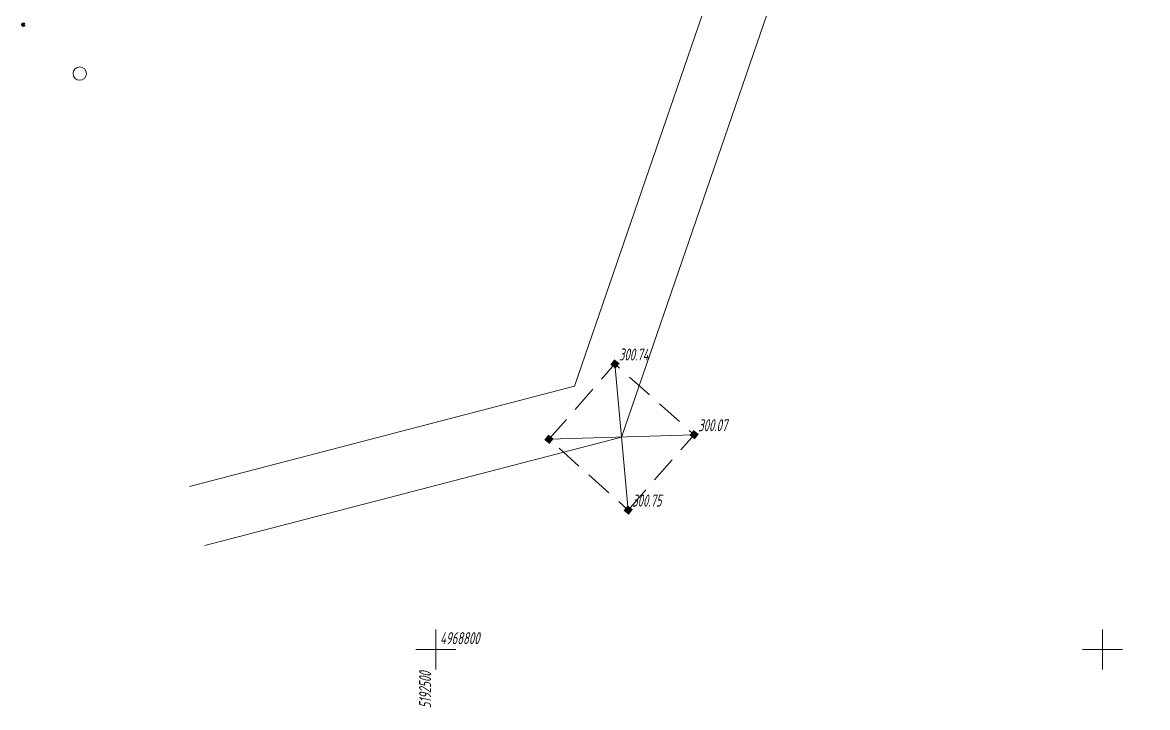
# Model space of a CAD drawing. Header units: metres. Extents: x 1687 to 3282, y 1191 to 1671.
# Drawn here: x 2057.6 to 2141.9, y 1191.1 to 1242.4 of the extents above; entities that cross this region are included whole.
import ezdxf

# ---------------------------------------------------------------- set-up
doc = ezdxf.new("R2010")
doc.units = ezdxf.units.M
doc.linetypes.add('23', pattern=[3, 2, -1])
doc.linetypes.add('DASHEDX2', pattern=[1.5, 1, -0.5])
for name, color, linetype, lineweight, transparency in [('31252100', 7, 'Continuous', 18, 0.65), ('GEO_POINTS', 7, 'Continuous', 18, 0.65), ('Grid', 7, 'Continuous', 18, 0.65), ('Otm', 7, 'Continuous', 18, 0.65), ('Sit', 7, 'Continuous', 18, 0.65), ('Рамка и сетка', 7, 'Continuous', 18, 0.65)]:
    doc.layers.add(name, color=color, linetype=linetype, lineweight=lineweight, transparency=transparency)
doc.styles.get("Standard").update_dxf_attribs({"font": 'GOST_0.TTF', "oblique": 15})

# ---------------------------------------------------------------- blocks, each defined once
blk = doc.blocks.new('31252100a')
blk.add_circle((0, 0), 1)
blk = doc.blocks.new('GRID')
at = {"layer": 'Grid', "color": 104}
blk.add_line((-1.5, 0), (1.5, 0), dxfattribs=at)
for points in [[(0, 0), (0, 1.5)], [(0, 0), (0, -1.5)]]:
    blk.add_lwpolyline(points, dxfattribs=at)

msp = doc.modelspace()

# ---------------------------------------------------------------- hatches: boundary and pattern name
at = {"linetype": '23'}
for points in [[(2102.026, 1216.474), (2102.334, 1216.868), (2101.941, 1217.176), (2101.632, 1216.783)], [(2107.967, 1211.17), (2108.276, 1211.563), (2107.882, 1211.872), (2107.574, 1211.478)], [(2097.077, 1210.826), (2097.385, 1211.219), (2096.992, 1211.528), (2096.683, 1211.135)], [(2103.018, 1205.521), (2103.327, 1205.915), (2102.933, 1206.223), (2102.625, 1205.83)]]:
    msp.add_hatch(color=256, dxfattribs=at).paths.add_polyline_path(points)

# ---------------------------------------------------------------- linework, layer by layer
at = {"layer": 'GEO_POINTS', "lineweight": 60}
for centre in [(2057.612, 1242.267, 296.308), (2101.983, 1216.825, 300.737), (2107.925, 1211.521, 300.07), (2102.976, 1205.872, 300.747)]:
    msp.add_circle(centre, 0.06, dxfattribs=at)
at = {"layer": 'Sit', "flags": 128}
for points, elevation in [([(2102.48, 1211.349), (2150.245, 1350.181)], 300.07), ([(2143.051, 1343.309), (2098.96, 1215.156)], 295.573), ([(2102.976, 1205.872), (2101.983, 1216.825)], 300.747), ([(2098.96, 1215.156), (2070.065, 1207.648)], 300.07), ([(2102.48, 1211.349), (2071.215, 1203.225)], 300.07), ([(2107.925, 1211.521), (2097.034, 1211.177)], 300.07)]:
    msp.add_lwpolyline(points, dxfattribs=dict(at, elevation=elevation))
at = {"layer": 'Sit', "linetype": 'DASHEDX2', "ltscale": 2, "elevation": 300.747, "flags": 128}
msp.add_lwpolyline([(2102.976, 1205.872), (2107.925, 1211.521), (2101.983, 1216.825), (2097.034, 1211.177)], close=True, dxfattribs=at)

# ---------------------------------------------------------------- block references
at = {"layer": '31252100', "color": 7, "xscale": 0.5, "yscale": 0.5, "zscale": 0.5}
msp.add_blockref('31252100a', (2061.845, 1238.592), dxfattribs=at)
at = {"layer": 'Grid', "color": 7, "linetype": 'Continuous'}
for p in [(2088.559, 1195.422), (2138.559, 1195.422)]:
    msp.add_blockref('GRID', p, dxfattribs=at)

# ---------------------------------------------------------------- texts
at = {"layer": 'Otm', "oblique": 13, "width": 0.8}
for s, p in [('300.74', (2102.283, 1217.085, 300.737)), ('300.07', (2108.225, 1211.781, 300.07)), ('300.75', (2103.276, 1206.132, 300.747))]:
    msp.add_text(s, height=0.9, dxfattribs=at).set_placement(p)
at = {"layer": 'Рамка и сетка', "oblique": 13, "width": 0.8}
msp.add_text('4968800', height=0.9, dxfattribs=at).set_placement((2088.869, 1195.817))
msp.add_text('5192500', height=0.9, rotation=90, dxfattribs=at).set_placement((2088.196, 1191.013))

doc.saveas('drawing.dxf')
